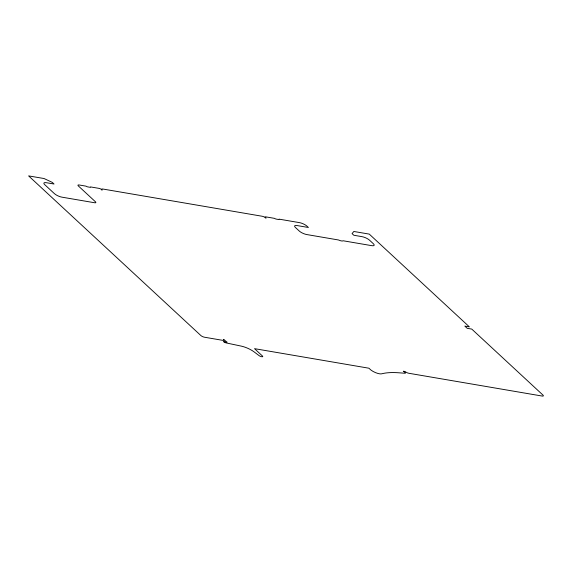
<?xml version="1.0" encoding="UTF-8"?>
<svg xmlns="http://www.w3.org/2000/svg" width="572" height="572" viewBox="0 0 572 572"><rect width="100%" height="100%" fill="white"/><g stroke="black" fill="none" stroke-linecap="round" stroke-linejoin="round"><path stroke-width="0.86" d="M265.959 218.018L265.365 217.467A1.759 0.515 23.7 0 1 265.844 216.881L274.474 218.354A1.759 0.515 23.7 0 0 276.347 219.119L278.321 219.462A1.759 0.515 23.7 0 0 279.014 219.133L299.456 222.63A5.863 1.723 23.7 0 1 306.942 226.133L308.415 227.492L297.061 225.554A5.863 1.723 23.7 0 0 295.459 227.506L299.285 231.052A5.863 1.723 23.7 0 0 306.771 234.556L338.567 239.99A4.247 1.251 23.7 0 0 343.114 240.769L371.728 245.66A5.863 1.723 23.7 0 0 373.33 243.708L369.498 240.161A5.863 1.723 23.7 0 0 362.012 236.658L353.839 235.256L352.073 233.619L353.832 231.474L369.276 234.112L469.362 326.862L464.814 326.09L467.217 328.314L471.757 329.086L542.964 395.08A2.931 0.865 23.7 0 1 542.163 396.053L408.851 373.273A2.931 0.865 23.7 0 1 405.105 371.521L403.332 371.214L404.997 372.472A1.759 0.515 23.7 0 1 404.947 373.244L399.07 372.808A89.883 26.426 23.7 0 0 381.667 373.831A7.036 2.066 23.7 0 1 371.121 370.177A7.858 2.309 23.7 0 1 370.434 369.605L368.911 368.211L254.519 348.655L262.384 355.948A2.345 0.686 23.7 0 1 262.727 356.535M101.98 189.99L101.387 189.446A1.759 0.515 23.7 0 0 99.142 188.395L90.512 186.915A1.759 0.515 23.7 0 1 89.811 187.244L87.845 186.908A1.759 0.515 23.7 0 1 85.964 186.143L79.158 184.978A2.931 0.865 23.7 0 0 78.357 185.95L95.431 201.773A2.931 0.865 23.7 0 1 94.63 202.753L61.926 197.161A5.863 1.723 23.7 0 1 54.44 193.658L44.723 184.656A5.863 1.723 23.7 0 1 46.325 182.704L54.047 184.02L52.281 182.389L44.044 178.528L28.6 175.89L200.801 335.478A2.931 0.865 23.7 0 0 204.547 337.23L222.715 340.34A2.931 0.865 23.7 0 0 223.516 339.36L227.155 342.22L223.523 341.598A2.345 0.686 23.7 0 0 226.512 343L241.27 346.117A11.726 3.446 23.7 0 1 254.132 351.902L258.959 355.534A2.424 0.715 23.7 0 0 261.261 356.628A2.424 0.715 23.7 0 0 262.691 356.52M265.908 218.003A2.931 0.865 23.7 0 0 262.169 216.252L102.824 189.025A2.931 0.865 23.7 0 0 102.023 189.997"/></g></svg>
